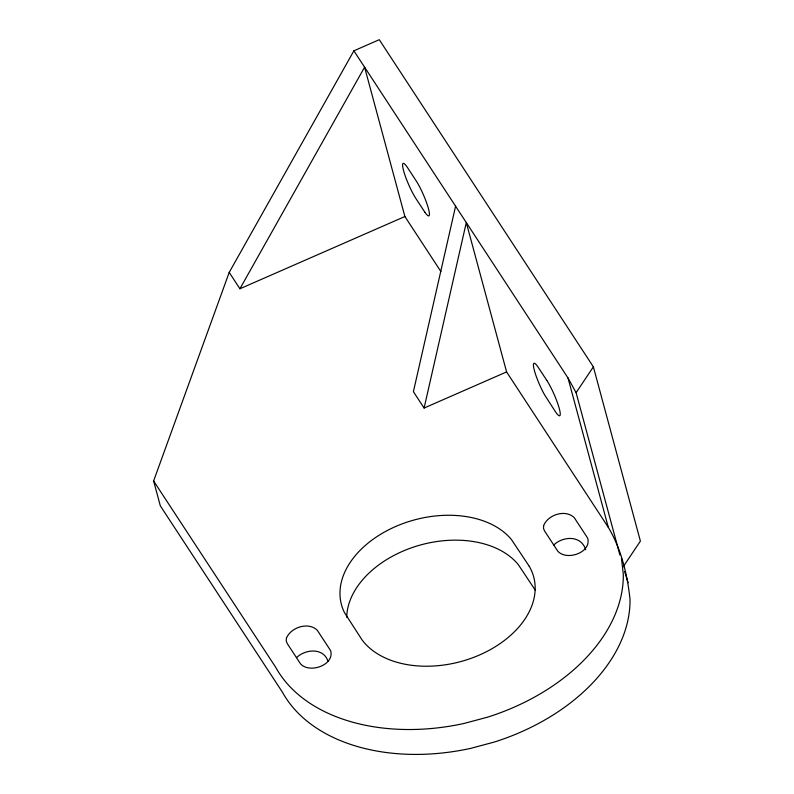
<?xml version="1.0" encoding="UTF-8"?>
<svg xmlns="http://www.w3.org/2000/svg" width="794" height="794" viewBox="0 0 794 794"><rect width="100%" height="100%" fill="white"/><g stroke="black" fill="none" stroke-linecap="round" stroke-linejoin="round"><path stroke-width="1.19" d="M455.587 206.212L413.396 391.69L424.105 408.047L506.592 371.92L608.293 527.315C621.226 548.952 627.32 574.31 630.009 599.182A182.422 123.715 -15.1 0 1 494.454 742.003L470.921 748.315A182.422 123.715 -15.1 0 1 282.505 692.318L160.328 505.857L153.609 480.966L229.208 272.411L353.886 50.816L379.274 39.7L593.376 366.858L640.391 541.101L623.111 566.916M424.105 408.047L466.296 222.568L506.592 371.92M229.208 272.411L239.917 288.768L364.595 67.172L404.89 216.524L440.878 271.518M619.916 555.056L576.097 392.673L593.376 366.858M553.765 544.972C563.085 536.089 581.218 535.017 585.704 549.766M296.559 657.611C305.243 649.085 323.486 647.368 328.021 661.293M239.917 288.768L404.89 216.524M535.285 590.17L518.145 564.405A92.62 62.805 -15.1 0 0 416.532 546.133A92.62 62.805 -15.1 0 0 346.7 617.325M353.886 50.816L567.998 377.964L576.097 392.673M153.609 480.966L275.786 667.426A182.422 123.715 -15.1 0 0 464.202 723.423L487.744 717.111A182.422 123.715 -15.1 0 0 623.29 574.29L621.424 557.775M624.55 571.412L628.143 582.667M567.998 377.964L608.293 527.315M543.642 525.618L543.503 528.338L544.456 530.789L557.835 551.235C566.797 561.179 591.788 552.485 587.679 538.163L574.3 517.718C565.536 508.984 547.949 514.631 543.642 525.618M286.386 638.277L286.237 641.006L287.18 643.458L300.559 663.903C309.62 673.818 334.691 665.084 330.671 650.713L317.292 630.267C308.419 621.523 290.783 627.27 286.386 638.277M529.251 566.291L511.425 539.513A92.62 62.805 -15.1 0 0 395.551 526.541A92.62 62.805 -15.1 0 0 344.487 612.621L361.846 639.597A92.62 62.805 -15.1 0 0 479.586 654.951A92.62 62.805 -15.1 0 0 529.251 566.291M546.818 380.425L537.846 366.759A21.756 3.464 66.3 0 0 534.084 369.289A21.756 3.464 66.3 0 0 544.674 395.015L555.691 412.096A21.756 3.464 66.3 0 0 559.135 408.007A21.756 3.464 66.3 0 0 546.818 380.425M424.859 212.197L415.47 197.845A21.756 3.464 66.3 0 1 403.431 170.105A21.756 3.464 66.3 0 1 407.699 167.862L417.128 182.342A21.756 3.464 66.3 0 1 428.581 209.13A21.756 3.464 66.3 0 1 424.859 212.197"/></g></svg>
